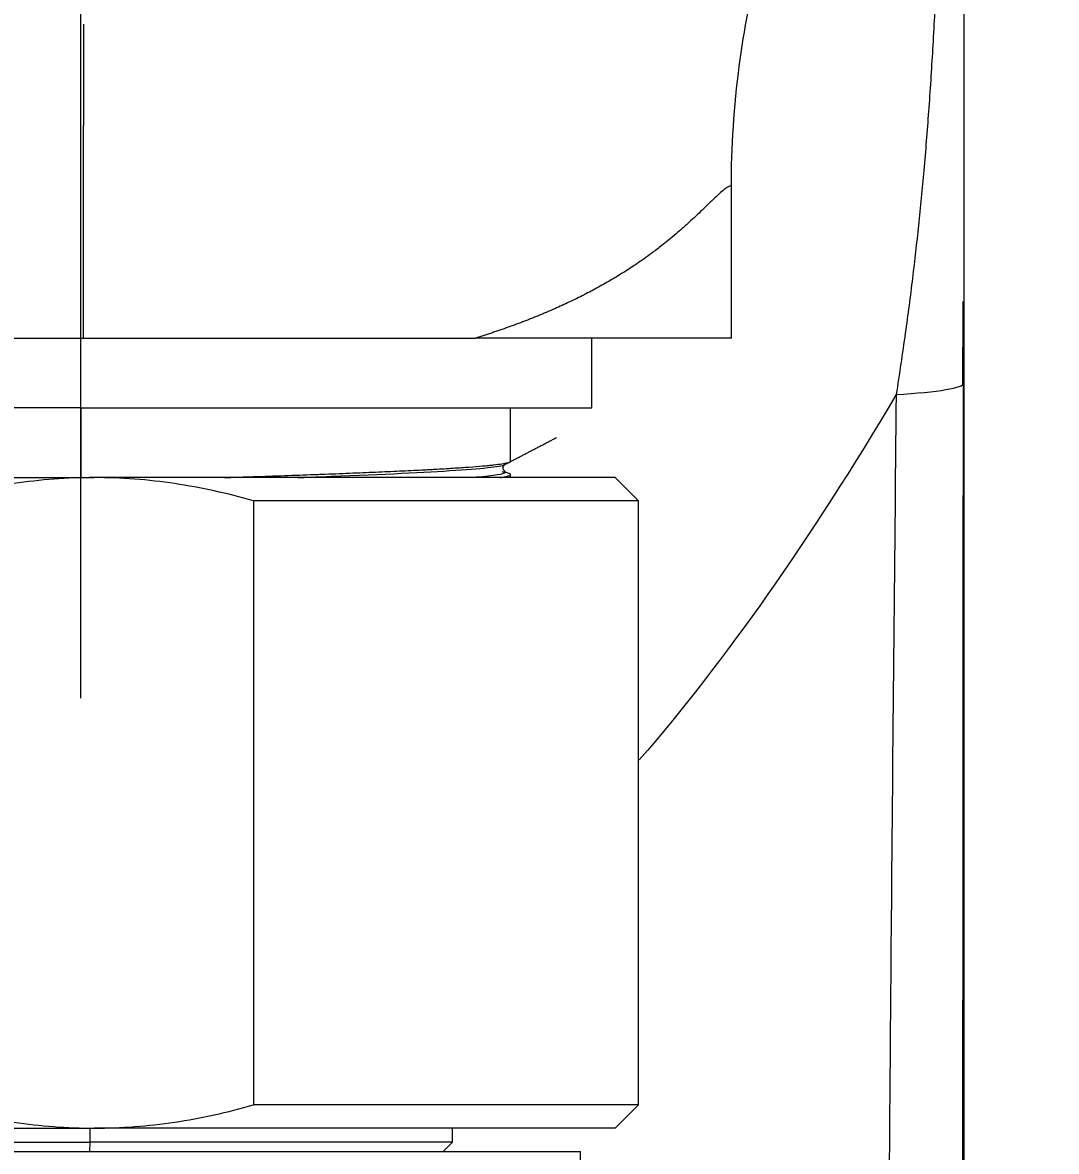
# Model space of a CAD drawing. Header units: millimetres. Extents: x 13304 to 14145, y -3112 to -2518.
# Drawn here: x 13609.86 to 13632.1, y -2823.83 to -2799.54 of the extents above; entities that cross this region are included whole.
import ezdxf

# ---------------------------------------------------------------- set-up
doc = ezdxf.new("R2010")
doc.units = ezdxf.units.MM
doc.linetypes.add('CENTERX2', pattern=[101.6, 63.5, -12.7, 12.7, -12.7])
doc.layers.add('CENTER', color=1, linetype='CENTERX2', lineweight=15)
doc.layers.add('DIM_', color=5, linetype='Continuous', lineweight=9)
doc.styles.get("Standard").update_dxf_attribs({"font": 'arial.ttf'})
doc.dimstyles.new('사본(2) STANDARD', dxfattribs={"dimscale": 0, "dimtxt": 4, "dimasz": 4, "dimexe": 1.25, "dimexo": 0.625, "dimgap": 1.5, "dimtad": 3, "dimtih": 1, "dimtoh": 1, "dimdec": 1, "dimzin": 9, "dimdsep": 46, "dimtxsty": 'Standard', "dimcen": 2.5, "dimclrd": 5, "dimclre": 5, "dimclrt": 5, "dimadec": 0, "dimazin": 0, "dimtfac": 1, "dimtdec": 1, "dimtmove": 0, "dimatfit": 3, "dimfxl": 1.25, "dimtfill": 1, "dimtolj": 1, "dimtzin": 0, "dimarcsym": 0})

# ---------------------------------------------------------------- blocks, each defined once
blk = doc.blocks.new('*D1')
at = {"layer": 'Defpoints', "color": 0, "transparency": 16777216}
for p in [(13611.112, -2735.149), (13694.137, -2735.149), (13635.287, -2904.833)]:
    blk.add_point(p, dxfattribs=at)
at = {"layer": 'DIM_', "color": 5, "lineweight": -2, "transparency": 16777216}
for p, q in [((13611.737, -2735.149), (13695.387, -2735.149)), ((13694.137, -2739.149), (13694.137, -2816.449)), ((13694.137, -2900.833), (13694.137, -2823.534)), ((13635.912, -2904.833), (13695.387, -2904.833))]:
    blk.add_line(p, q, dxfattribs=at)
at = {"layer": 'DIM_', "color": 5, "transparency": 16777216}
for points in [[(13693.471, -2739.149), (13694.804, -2739.149), (13694.137, -2735.149)], [(13693.471, -2900.833), (13694.804, -2900.833), (13694.137, -2904.833)]]:
    blk.add_solid(points, dxfattribs=at)
at = {"layer": 'DIM_', "color": 5, "transparency": 16777216, "insert": (13694.137, -2819.991), "char_height": 4, "attachment_point": 5, "bg_fill": 3, "box_fill_scale": 1.1, "bg_fill_color": 256, "bg_fill_true_color": 13158600, "bg_fill_transparency": 0}
blk.add_mtext('\\A1;169.7', dxfattribs=at)
blk = doc.blocks.new('*D4')
at = {"layer": 'Defpoints', "color": 0, "transparency": 16777216}
for p in [(13628.311, -2779.833), (13635.287, -2904.833), (13674.261, -2904.833)]:
    blk.add_point(p, dxfattribs=at)
at = {"layer": 'DIM_', "color": 5, "lineweight": -2, "transparency": 16777216}
for p, q in [((13628.936, -2779.833), (13675.511, -2779.833)), ((13674.261, -2783.833), (13674.261, -2838.791)), ((13674.261, -2900.833), (13674.261, -2845.876)), ((13635.912, -2904.833), (13675.511, -2904.833))]:
    blk.add_line(p, q, dxfattribs=at)
at = {"layer": 'DIM_', "color": 5, "transparency": 16777216}
for points in [[(13673.594, -2783.833), (13674.927, -2783.833), (13674.261, -2779.833)], [(13673.594, -2900.833), (13674.927, -2900.833), (13674.261, -2904.833)]]:
    blk.add_solid(points, dxfattribs=at)
at = {"layer": 'DIM_', "color": 5, "transparency": 16777216, "insert": (13674.261, -2842.333), "char_height": 4, "attachment_point": 5, "bg_fill": 3, "box_fill_scale": 1.1, "bg_fill_color": 256, "bg_fill_true_color": 13158600, "bg_fill_transparency": 0}
blk.add_mtext('\\A1;125', dxfattribs=at)

msp = doc.modelspace()

# ---------------------------------------------------------------- linework, layer by layer
at = {"linetype": 'Continuous', "lineweight": 0}
for p, q in [((13625.111, -2806.333), (13625.111, -2803.056)), ((13611.111, -2807.833), (13611.111, -2806.333)), ((13625.111, -2806.333), (13619.605, -2806.333)), ((13622.111, -2807.833), (13622.111, -2806.333)), ((13611.111, -2807.833), (13606.799, -2807.833)), ((13611.111, -2807.833), (13611.111, -2809.333)), ((13611.111, -2807.833), (13622.111, -2807.833)), ((13620.361, -2808.979), (13620.361, -2807.833)), ((13620.361, -2809.333), (13620.361, -2809.269)), ((13599.611, -2809.333), (13611.403, -2809.333)), ((13622.611, -2809.333), (13611.403, -2809.333)), ((13623.111, -2809.833), (13622.611, -2809.333)), ((13623.111, -2809.833), (13614.829, -2809.833)), ((13614.829, -2809.833), (13614.829, -2822.833)), ((13623.111, -2822.833), (13623.111, -2809.833)), ((13623.111, -2822.833), (13614.829, -2822.833)), ((13622.611, -2823.333), (13623.111, -2822.833)), ((13599.611, -2823.333), (13611.403, -2823.333)), ((13611.314, -2823.633), (13611.314, -2823.333)), ((13622.611, -2823.333), (13611.403, -2823.333)), ((13619.111, -2823.633), (13619.111, -2823.333)), ((13600.364, -2823.833), (13621.861, -2823.833)), ((13603.111, -2823.633), (13611.314, -2823.633)), ((13611.309, -2823.833), (13611.314, -2823.633)), ((13619.111, -2823.633), (13611.314, -2823.633)), ((13618.911, -2823.833), (13619.111, -2823.633)), ((13621.861, -2824.104), (13621.861, -2823.833))]:
    msp.add_line(p, q, dxfattribs=at)
msp.add_ellipse((13627.111, -2807.3), major_axis=(3, 0), ratio=0.09548, start_param=5.253365, end_param=6.283185, dxfattribs=at)
for points, degree, knots in [([(13630.111, -2790.197), (13630.111, -2790.243), (13630.111, -2790.404), (13630.111, -2790.543), (13630.111, -2790.765), (13630.111, -2790.99), (13630.111, -2791.301), (13630.111, -2791.545), (13630.111, -2792.126), (13630.111, -2792.476), (13630.111, -2793.034), (13630.111, -2793.694), (13630.111, -2794.298), (13630.111, -2795.006), (13630.111, -2796.234), (13630.111, -2797.704), (13630.111, -2798.927), (13630.111, -2800.292), (13630.111, -2801.438), (13630.111, -2802.671), (13630.111, -2804.865), (13630.111, -2807.3)], 2, [0, 0, 0, 0.071429, 0.071429, 0.125, 0.125, 0.175, 0.175, 0.2125, 0.25, 0.25, 0.3125, 0.3125, 0.375, 0.375, 0.5, 0.5, 0.625, 0.625, 0.75, 0.75, 1, 1, 1]), ([(13625.111, -2803.263), (13625.104, -2802.378), (13625.2, -2800.707), (13625.633, -2798.365), (13626.237, -2796.381), (13626.897, -2794.785), (13627.504, -2793.593), (13627.994, -2792.763), (13628.329, -2792.246), (13628.525, -2791.963), (13628.62, -2791.834), (13628.637, -2791.812), (13628.637, -2791.811)], 3, [0, 0, 0, 0, 0.18368, 0.350934, 0.497758, 0.6213, 0.719981, 0.793635, 0.845351, 0.898169, 0.960551, 1, 1, 1, 1]), ([(13629.408, -2792.124), (13629.443, -2792.11), (13629.508, -2792.161), (13629.573, -2792.543), (13629.611, -2793.309), (13629.621, -2794.432), (13629.606, -2795.782), (13629.571, -2797.215), (13629.517, -2798.658), (13629.446, -2800.065), (13629.358, -2801.412), (13629.257, -2802.683), (13629.141, -2803.884), (13629.009, -2805.053), (13628.85, -2806.268), (13628.725, -2807.105), (13628.656, -2807.546)], 3, [0, 0, 0, 0, 0.077964, 0.167721, 0.265897, 0.364794, 0.455, 0.536568, 0.610303, 0.67719, 0.73818, 0.794213, 0.845351, 0.893783, 0.944044, 1, 1, 1, 1]), ([(13625.111, -2803.088), (13625.111, -2803.085), (13625.11, -2803.076), (13625.101, -2803.062), (13625.075, -2803.06), (13625.017, -2803.088), (13624.934, -2803.15), (13624.824, -2803.248), (13624.684, -2803.382), (13624.535, -2803.527), (13624.381, -2803.674), (13624.231, -2803.815), (13624.075, -2803.955), (13623.915, -2804.094), (13623.767, -2804.218), (13623.594, -2804.356), (13623.416, -2804.492), (13623.236, -2804.623), (13623.088, -2804.725), (13622.913, -2804.842), (13622.703, -2804.975), (13622.429, -2805.138), (13622.139, -2805.299), (13621.828, -2805.459), (13621.513, -2805.61), (13621.27, -2805.719), (13621.106, -2805.789), (13621.022, -2805.824), (13620.938, -2805.858), (13620.853, -2805.893), (13620.767, -2805.927), (13620.681, -2805.96), (13620.595, -2805.993), (13620.507, -2806.026), (13620.419, -2806.059), (13620.331, -2806.091), (13620.242, -2806.122), (13620.153, -2806.154), (13620.063, -2806.185), (13619.972, -2806.215), (13619.881, -2806.245), (13619.79, -2806.275), (13619.698, -2806.304), (13619.636, -2806.324), (13619.605, -2806.333)], 3, [0, 0, 0, 0, 0.014007, 0.035011, 0.079983, 0.123537, 0.168839, 0.215139, 0.262002, 0.312419, 0.344541, 0.379921, 0.418571, 0.445871, 0.476628, 0.503002, 0.539671, 0.567745, 0.590776, 0.608765, 0.646897, 0.681991, 0.72205, 0.760921, 0.798605, 0.835106, 0.84443, 0.853735, 0.86302, 0.872285, 0.881532, 0.890759, 0.899966, 0.909155, 0.918324, 0.927475, 0.936606, 0.945719, 0.954812, 0.963887, 0.972943, 0.981981, 0.991, 1, 1, 1, 1]), ([(13602.692, -2806.333), (13602.998, -2806.333), (13603.624, -2806.333), (13604.276, -2806.333), (13604.942, -2806.333), (13605.281, -2806.333), (13605.974, -2806.333), (13606.327, -2806.333), (13606.777, -2806.333), (13606.868, -2806.333), (13607.05, -2806.333), (13607.141, -2806.333), (13607.416, -2806.333), (13607.968, -2806.333), (13608.525, -2806.333), (13609.273, -2806.333), (13609.649, -2806.333), (13610.407, -2806.333), (13610.788, -2806.333), (13611.172, -2806.333)], 3, [0, 0, 0, 0, 0.125, 0.25, 0.25, 0.375, 0.375, 0.5, 0.5, 0.53125, 0.53125, 0.5625, 0.5625, 0.625, 0.75, 0.75, 0.875, 0.875, 1, 1, 1, 1]), ([(13611.172, -2806.333), (13611.554, -2806.333), (13611.934, -2806.333), (13612.687, -2806.333), (13613.062, -2806.333), (13613.804, -2806.333), (13614.173, -2806.333), (13614.722, -2806.333), (13614.904, -2806.333), (13615.176, -2806.333), (13615.312, -2806.333), (13615.448, -2806.333), (13615.538, -2806.333), (13615.583, -2806.333), (13615.988, -2806.333), (13616.341, -2806.333), (13617.031, -2806.333), (13617.707, -2806.333), (13618.356, -2806.333), (13618.991, -2806.333), (13619.302, -2806.333), (13619.605, -2806.333)], 3, [0, 0, 0, 0, 0.125, 0.125, 0.25, 0.25, 0.375, 0.375, 0.4375, 0.4375, 0.46875, 0.484375, 0.484375, 0.5, 0.5, 0.625, 0.625, 0.75, 0.875, 0.875, 1, 1, 1, 1]), ([(13630.089, -2827.085), (13630.091, -2825.131), (13630.095, -2818.543), (13630.099, -2811.955), (13630.103, -2807.321)], 3, [0, 0, 0, 0, 0.296612, 1, 1, 1, 1]), ([(13630.111, -2807.3), (13630.111, -2811.148), (13630.111, -2818.014), (13630.111, -2824.28), (13630.111, -2827.084)], 3, [0, 0, 0, 0, 0.53796, 1, 1, 1, 1]), ([(13628.656, -2807.546), (13628.617, -2811.303), (13628.555, -2817.816), (13628.504, -2824.328), (13628.485, -2827.083)], 3, [0, 0, 0, 0, 0.576895, 1, 1, 1, 1]), ([(13614.206, -2809.333), (13614.387, -2809.327), (13614.797, -2809.314), (13615.416, -2809.292), (13615.846, -2809.277), (13616.11, -2809.268), (13616.162, -2809.266), (13616.266, -2809.262), (13616.318, -2809.26), (13616.473, -2809.254), (13616.574, -2809.25), (13616.872, -2809.238), (13617.256, -2809.223), (13617.79, -2809.199), (13618.118, -2809.184), (13618.354, -2809.172), (13618.431, -2809.168), (13618.544, -2809.163), (13618.581, -2809.161), (13618.654, -2809.157), (13618.69, -2809.155), (13618.867, -2809.145), (13618.999, -2809.138), (13619.247, -2809.122), (13619.361, -2809.114), (13619.573, -2809.099), (13619.67, -2809.091), (13619.802, -2809.079), (13619.865, -2809.073), (13619.923, -2809.068), (13619.96, -2809.064), (13619.978, -2809.062), (13620.065, -2809.052), (13620.124, -2809.044), (13620.223, -2809.029), (13620.263, -2809.021), (13620.315, -2809.008), (13620.332, -2809.002), (13620.343, -2808.997)], 3, [0, 0, 0, 0, 0.053072, 0.121952, 0.190832, 0.190832, 0.208052, 0.208052, 0.225272, 0.225272, 0.259712, 0.259712, 0.328592, 0.397472, 0.466352, 0.466352, 0.500792, 0.500792, 0.518012, 0.518012, 0.535232, 0.535232, 0.604112, 0.604112, 0.672992, 0.672992, 0.741872, 0.741872, 0.776312, 0.793532, 0.793532, 0.810752, 0.810752, 0.879632, 0.879632, 0.948512, 0.948512, 1, 1, 1, 1]), ([(13615.785, -2809.333), (13615.958, -2809.327), (13617.284, -2809.277), (13619.328, -2809.184), (13620.146, -2809.097), (13620.235, -2809.053), (13620.237, -2809.052)], 3, [0, 0, 0, 0, 0.067777, 0.530101, 0.992425, 1, 1, 1, 1]), ([(13619.468, -2809.333), (13619.899, -2809.3), (13620.245, -2809.255), (13620.259, -2809.211), (13620.243, -2809.2)], 3, [0, 0, 0, 0, 0.755097, 1, 1, 1, 1]), ([(13620.133, -2809.334), (13620.151, -2809.331), (13620.226, -2809.32), (13620.281, -2809.308), (13620.34, -2809.29), (13620.357, -2809.281), (13620.361, -2809.27), (13620.361, -2809.268), (13620.359, -2809.263), (13620.354, -2809.257), (13620.342, -2809.25), (13620.307, -2809.237), (13620.261, -2809.226), (13620.195, -2809.215), (13620.18, -2809.212)], 3, [0, 0, 0, 0, 0.061647, 0.281815, 0.281815, 0.501982, 0.501982, 0.557024, 0.557024, 0.612066, 0.722149, 0.722149, 0.942317, 1, 1, 1, 1]), ([(13611.403, -2809.333), (13611.111, -2809.333), (13610.821, -2809.345), (13610.244, -2809.388), (13609.957, -2809.421), (13609.101, -2809.548), (13608.536, -2809.673), (13607.976, -2809.833)], 3, [0, 0, 0, 0, 0.25, 0.25, 0.5, 0.5, 1, 1, 1, 1]), ([(13614.829, -2809.833), (13614.269, -2809.673), (13613.704, -2809.548), (13612.848, -2809.421), (13612.561, -2809.388), (13611.984, -2809.345), (13611.694, -2809.333), (13611.403, -2809.333)], 3, [0, 0, 0, 0, 0.5, 0.5, 0.75, 0.75, 1, 1, 1, 1]), ([(13607.976, -2822.833), (13608.536, -2822.993), (13609.101, -2823.119), (13609.957, -2823.246), (13610.244, -2823.279), (13610.821, -2823.322), (13611.111, -2823.333), (13611.403, -2823.333)], 3, [0, 0, 0, 0, 0.5, 0.5, 0.75, 0.75, 1, 1, 1, 1]), ([(13611.403, -2823.333), (13611.694, -2823.333), (13611.984, -2823.322), (13612.561, -2823.279), (13612.848, -2823.246), (13613.704, -2823.119), (13614.269, -2822.993), (13614.829, -2822.833)], 3, [0, 0, 0, 0, 0.25, 0.25, 0.5, 0.5, 1, 1, 1, 1])]:
    msp.add_open_spline(points, degree=degree, knots=knots, dxfattribs=at)
msp.add_rational_spline([(13611.172, -2806.333), (13611.173, -2802.729), (13611.176, -2800.123), (13611.179, -2799.578)], [1.12208319143, 0.968063177758, 0.959776767954, 1.09722396201], degree=3, dxfattribs=at)
for points, degree in [([(13630.088, -2807.335), (13630.101, -2805.542)], 1), ([(13628.656, -2807.546), (13626.814, -2810.657), (13624.972, -2813.278), (13623.13, -2815.41)], 3), ([(13620.229, -2809.056), (13620.791, -2808.763), (13621.353, -2808.47)], 2), ([(13620.235, -2809.195), (13620.161, -2809.124), (13620.236, -2809.053)], 2)]:
    msp.add_open_spline(points, degree=degree, dxfattribs=at)

# ---------------------------------------------------------------- next in the draw order: dimensions: what is measured, and where the dimension line sits
at = {"layer": 'DIM_'}
dim = msp.add_linear_dim(base=(13694.137, -2735.149), p1=(13635.287, -2904.833), p2=(13611.112, -2735.149), angle=90, dimstyle='사본(2) STANDARD', override={"dimscale": 1, "dimtad": 0}, dxfattribs=at)
dim.commit()
dim.dimension.update_dxf_attribs({"geometry": '*D1', "text_midpoint": (13694.137, -2819.991)})

# ---------------------------------------------------------------- next in the draw order: linework, layer by layer
at = {"layer": 'CENTER'}
msp.add_line((13611.111, -2915.681), (13611.111, -2727.736), dxfattribs=at)

# ---------------------------------------------------------------- next in the draw order: dimensions: what is measured, and where the dimension line sits
at = {"layer": 'DIM_'}
dim = msp.add_linear_dim(base=(13674.261, -2904.833), p1=(13628.311, -2779.833), p2=(13635.287, -2904.833), angle=90, dimstyle='사본(2) STANDARD', override={"dimscale": 1, "dimtad": 0}, dxfattribs=at)
dim.commit()
dim.dimension.update_dxf_attribs({"geometry": '*D4', "text_midpoint": (13674.261, -2842.333)})

doc.saveas('drawing.dxf')
